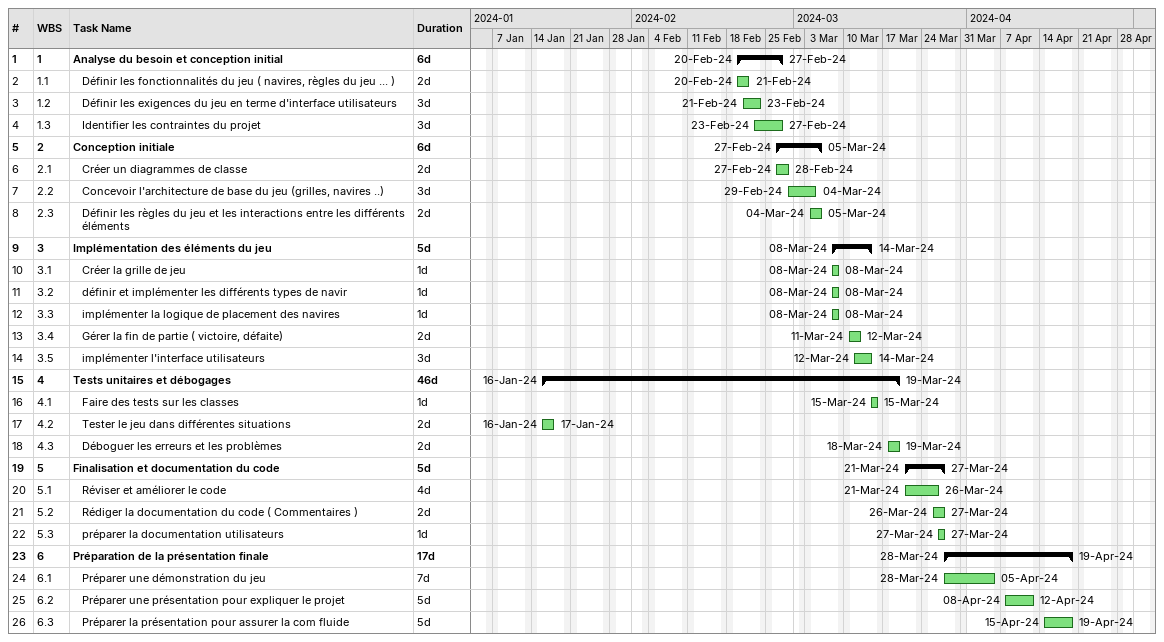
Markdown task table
| ID | WBS | Task | Duration | Start | Finish |
|---|---|---|---|---|---|
| 1 | 1 | **Analyse du besoin et conception initial** | 6d | 2024-02-20 | 2024-02-27 |
| 2 | 1.1 | Définir les fonctionnalités du jeu ( navires, règles du jeu ... ) | 2d | 2024-02-20 | 2024-02-21 |
| 3 | 1.2 | Définir les exigences du jeu en terme d'interface utilisateurs | 3d | 2024-02-21 | 2024-02-23 |
| 4 | 1.3 | Identifier les contraintes du projet | 3d | 2024-02-23 | 2024-02-27 |
| 5 | 2 | **Conception initiale** | 6d | 2024-02-27 | 2024-03-05 |
| 6 | 2.1 | Créer un diagrammes de classe | 2d | 2024-02-27 | 2024-02-28 |
| 7 | 2.2 | Concevoir l'architecture de base du jeu (grilles, navires ..) | 3d | 2024-02-29 | 2024-03-04 |
| 8 | 2.3 | Définir les règles du jeu et les interactions entre les différents éléments | 2d | 2024-03-04 | 2024-03-05 |
| 9 | 3 | **Implémentation des éléments du jeu** | 5d | 2024-03-08 | 2024-03-14 |
| 10 | 3.1 | Créer la grille de jeu | 1d | 2024-03-08 | 2024-03-08 |
| 11 | 3.2 | définir et implémenter les différents types de navir | 1d | 2024-03-08 | 2024-03-08 |
| 12 | 3.3 | implémenter la logique de placement des navires | 1d | 2024-03-08 | 2024-03-08 |
| 13 | 3.4 | Gérer la fin de partie ( victoire, défaite) | 2d | 2024-03-11 | 2024-03-12 |
| 14 | 3.5 | implémenter l'interface utilisateurs | 3d | 2024-03-12 | 2024-03-14 |
| 15 | 4 | **Tests unitaires et débogages** | 46d | 2024-01-16 | 2024-03-19 |
| 16 | 4.1 | Faire des tests sur les classes | 1d | 2024-03-15 | 2024-03-15 |
| 17 | 4.2 | Tester le jeu dans différentes situations | 2d | 2024-01-16 | 2024-01-17 |
| 18 | 4.3 | Déboguer les erreurs et les problèmes | 2d | 2024-03-18 | 2024-03-19 |
| 19 | 5 | **Finalisation et documentation du code** | 5d | 2024-03-21 | 2024-03-27 |
| 20 | 5.1 | Réviser et améliorer le code | 4d | 2024-03-21 | 2024-03-26 |
| 21 | 5.2 | Rédiger la documentation du code ( Commentaires ) | 2d | 2024-03-26 | 2024-03-27 |
| 22 | 5.3 | préparer la documentation utilisateurs | 1d | 2024-03-27 | 2024-03-27 |
| 23 | 6 | **Préparation de la présentation finale** | 17d | 2024-03-28 | 2024-04-19 |
| 24 | 6.1 | Préparer une démonstration du jeu | 7d | 2024-03-28 | 2024-04-05 |
| 25 | 6.2 | Préparer une présentation pour expliquer le projet | 5d | 2024-04-08 | 2024-04-12 |
| 26 | 6.3 | Préparer la présentation pour assurer la com fluide | 5d | 2024-04-15 | 2024-04-19 |
